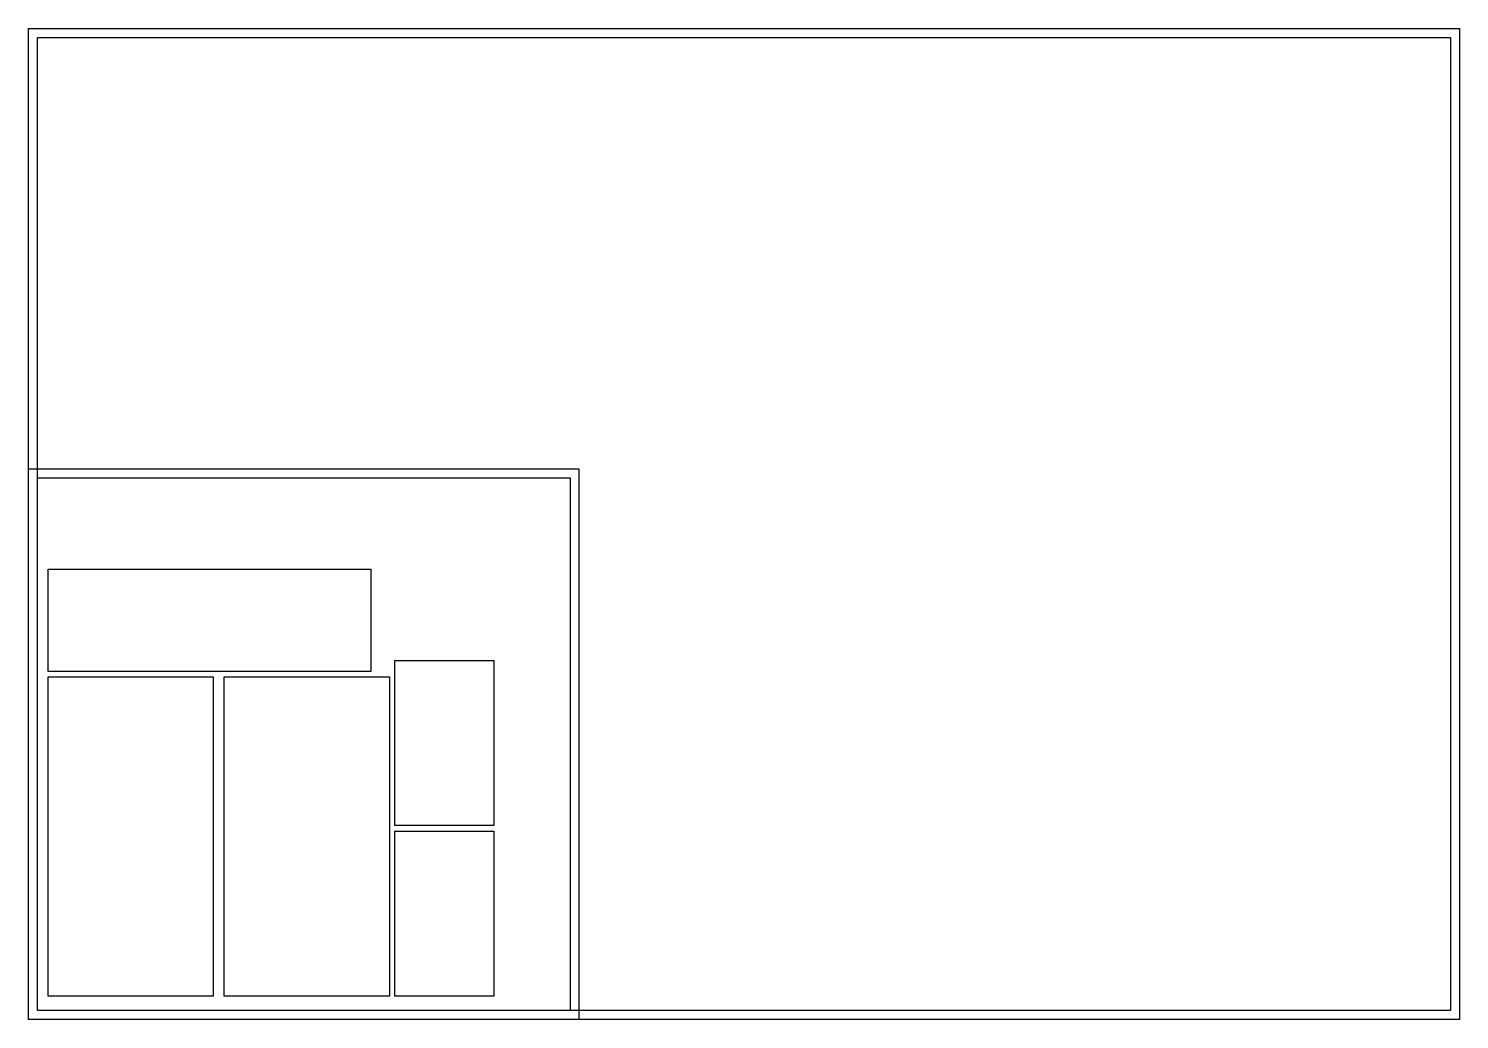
# Model space of a CAD drawing. Header units: millimetres. Extents: x 0 to 1.3, y 0 to 0.9.
import ezdxf

# ---------------------------------------------------------------- set-up
doc = ezdxf.new("R2010")
doc.units = ezdxf.units.MM
doc.layers.add('Capa referència', color=6, linetype='Continuous')
doc.layers.add('Capa tall exterior', color=2, linetype='Continuous')

msp = doc.modelspace()

# ---------------------------------------------------------------- linework, layer by layer
at = {"layer": 'Capa referència'}
for points in [[(0, 0.9), (1.3, 0.9), (1.3, 0), (0, 0), (0, 0.9)], [(0.008, 0.892), (1.292, 0.892), (1.292, 0.008), (0.008, 0.008), (0.008, 0.892)], [(0, 0), (0, 0.5), (0.5, 0.5), (0.5, 0), (0, 0)]]:
    msp.add_lwpolyline(points, dxfattribs=at)
msp.add_lwpolyline([(0.008, 0.008), (0.008, 0.492), (0.492, 0.492), (0.492, 0.008)], close=True, dxfattribs=at)
at = {"layer": 'Capa tall exterior'}
for points in [[(0.0178, 0.4091), (0.3108, 0.4091), (0.3108, 0.3161), (0.0178, 0.3161), (0.0178, 0.4091)], [(0.3328, 0.3261), (0.4228, 0.3261), (0.4228, 0.1761), (0.3328, 0.1761), (0.3328, 0.3261)], [(0.0178, 0.3111), (0.1678, 0.3111), (0.1678, 0.0211), (0.0178, 0.0211), (0.0178, 0.3111)], [(0.1778, 0.3111), (0.3278, 0.3111), (0.3278, 0.0211), (0.1778, 0.0211), (0.1778, 0.3111)], [(0.3328, 0.1711), (0.4228, 0.1711), (0.4228, 0.0211), (0.3328, 0.0211), (0.3328, 0.1711)]]:
    msp.add_lwpolyline(points, dxfattribs=at)

doc.saveas('drawing.dxf')
